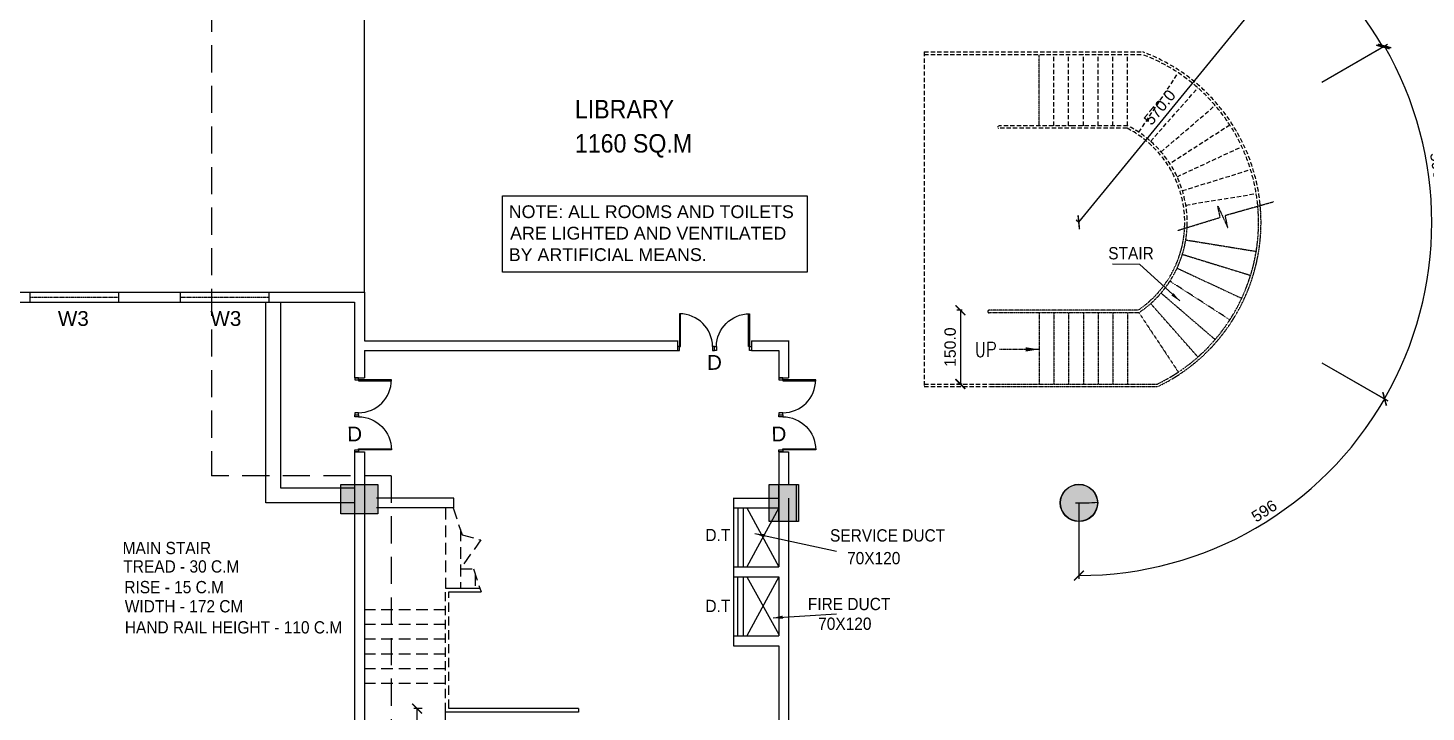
# Model space of a CAD drawing. Extents: x 53439 to 79867, y -144071 to -73305.
# Drawn here: x 69281 to 72122, y -139858 to -138468 of the extents above; entities that cross this region are included whole.
import ezdxf

# ---------------------------------------------------------------- set-up
doc = ezdxf.new("R2010")
doc.units = 0
doc.header["$LTSCALE"] = 0.1
doc.header["$MEASUREMENT"] = 0
doc.header["$PDMODE"] = 35
doc.header["$PDSIZE"] = -0.8
for name, pattern in [('CENTER2', [1.125, 0.75, -0.125, 0.125, -0.125]), ('DASHED2', [0.375, 0.25, -0.125]), ('HIDDEN', [0.375, 0.25, -0.125])]:
    doc.linetypes.add(name, pattern=pattern)
doc.layers.get('0').update_dxf_attribs({"linetype": 'CONTINUOUS'})
doc.layers.get('DEFPOINTS').update_dxf_attribs({"linetype": 'CONTINUOUS'})
for name, color, linetype in [('COR_HA', 40, 'CONTINUOUS'), ('DOOR', 30, 'CONTINUOUS'), ('HAT', 253, 'CONTINUOUS'), ('LAYER4', 130, 'CONTINUOUS'), ('NARO', 5, 'CONTINUOUS'), ('STAIR', 142, 'CONTINUOUS'), ('STEEL', 1, 'CONTINUOUS'), ('TEXT', 7, 'CONTINUOUS'), ('TEXT-3', 130, 'CONTINUOUS'), ('THIN_HA', 253, 'CONTINUOUS'), ('TOILET_HA', 152, 'CONTINUOUS'), ('WALL', 6, 'CONTINUOUS'), ('WIN', 102, 'CONTINUOUS')]:
    doc.layers.add(name, color=color, linetype=linetype)
doc.styles.add('1MM', font='arial.ttf')
doc.styles.add('DIM', font='arial.ttf', dxfattribs={"width": 0.7, "height": 1})
doc.styles.add('DUTCH', font='arial.ttf')
doc.styles.get("Standard").update_dxf_attribs({"font": 'arial.ttf'})
doc.styles.add('STYLE3', font='romant.shx', dxfattribs={"width": 0.8, "height": 20})
doc.dimstyles.new('BIJU', dxfattribs={"dimtxt": 40, "dimasz": 27, "dimexe": 10, "dimexo": 10, "dimgap": 6, "dimtad": 1, "dimdec": 0, "dimlfac": 10, "dimtxsty": 'STYLE3', "dimblk": 'ARCHTICK', "dimcen": 2.5, "dimdle": 10, "dimclrd": 2, "dimclre": 2, "dimclrt": 4, "dimazin": 3, "dimtfac": 1, "dimtdec": 0, "dimtix": 1, "dimtmove": 0, "dimatfit": 3, "dimtolj": 1, "dimtzin": 0})
doc.dimstyles.new('KRI', dxfattribs={"dimtxt": 23, "dimasz": 20, "dimexe": 7, "dimexo": 0, "dimgap": 9, "dimtad": 1, "dimdec": 1, "dimzin": 1, "dimtxsty": '1MM', "dimblk": 'ARCHTICK', "dimcen": 0.5, "dimclrd": 252, "dimclre": 252, "dimclrt": 7, "dimaunit": 1, "dimadec": 8, "dimazin": 3, "dimtfac": 1, "dimtdec": 1, "dimtmove": 0, "dimatfit": 3})

# ---------------------------------------------------------------- blocks, each defined once
blk = doc.blocks.new('_ARCHTICK')
at = {"layer": 'WALL', "color": 0, "const_width": 0.15}
blk.add_lwpolyline([(-0.5, -0.5), (0.5, 0.5)], dxfattribs=at)
blk = doc.blocks.new('*D344')
at = {"layer": 'DEFPOINTS', "color": 0, "linetype": 'CONTINUOUS', "ltscale": 0.1}
for p in [(71781.9, -137322.9), (71416.8, -137420.8, 0), (71910.2, -137507.8, 0), (71416.8, -138863.3, 0)]:
    blk.add_point(p, dxfattribs=at)
at = {"layer": 'LAYER4', "color": 252, "ltscale": 0.1}
for p, q in [((71416.8, -137420.8), (71416.8, -137273.2)), ((71910.2, -137507.8), (71960.6, -137369.1))]:
    blk.add_line(p, q, dxfattribs=at)
blk.add_arc((71416.8, -138863.3), 1583.1, 70, 90, dxfattribs=at)
at = {"layer": 'LAYER4', "color": 252, "linetype": 'CONTINUOUS', "ltscale": 0.1, "xscale": 20, "yscale": 20, "zscale": 20}
for p, rotation in [((71416.8, -137280.2), 180.0000000000127), ((71958.3, -137375.7), 340.0000000000044)]:
    blk.add_blockref('_ARCHTICK', p, dxfattribs=dict(at, rotation=rotation))
at = {"layer": 'LAYER4', "color": 7, "linetype": 'CONTINUOUS', "ltscale": 0.1, "insert": (71695.3, -137283.9), "char_height": 23, "attachment_point": 5, "rotation": 350, "style": '1MM'}
blk.add_mtext('503', dxfattribs=at)
blk = doc.blocks.new('*D345')
at = {"layer": 'DEFPOINTS', "color": 0, "linetype": 'CONTINUOUS', "ltscale": 0.1}
for p in [(71910.2, -137507.8, 0), (72287.6, -137539.4), (72344, -137758.3, 0), (71416.8, -138863.3, 0)]:
    blk.add_point(p, dxfattribs=at)
at = {"layer": 'LAYER4', "color": 252, "ltscale": 0.1}
for p, q in [((71910.2, -137507.8), (71961.2, -137367.6)), ((72344, -137758.3), (72439.9, -137644))]:
    blk.add_line(p, q, dxfattribs=at)
blk.add_arc((71416.8, -138863.3), 1584.7, 50, 70, dxfattribs=at)
at = {"layer": 'LAYER4', "color": 252, "linetype": 'CONTINUOUS', "ltscale": 0.1, "xscale": 20, "yscale": 20, "zscale": 20}
for p, rotation in [((71958.8, -137374.2), 159.9999999999972), ((72435.4, -137649.4), 319.9999999999914)]:
    blk.add_blockref('_ARCHTICK', p, dxfattribs=dict(at, rotation=rotation))
at = {"layer": 'LAYER4', "color": 7, "linetype": 'CONTINUOUS', "ltscale": 0.1, "insert": (72219.5, -137473), "char_height": 23, "attachment_point": 5, "rotation": 330, "style": '1MM'}
blk.add_mtext('503', dxfattribs=at)
blk = doc.blocks.new('*D346')
at = {"layer": 'DEFPOINTS', "color": 0, "linetype": 'CONTINUOUS', "ltscale": 0.1}
for p in [(72344, -137758.3, 0), (72684.8, -137919.4), (72666, -138142.1, 0), (71416.8, -138863.3, 0)]:
    blk.add_point(p, dxfattribs=at)
at = {"layer": 'LAYER4', "color": 252, "ltscale": 0.1}
for p, q in [((72344, -137758.3), (72437.4, -137647)), ((72666, -138142.1), (72791.9, -138069.5))]:
    blk.add_line(p, q, dxfattribs=at)
blk.add_arc((71416.8, -138863.3), 1580.8, 30, 50, dxfattribs=at)
at = {"layer": 'LAYER4', "color": 252, "linetype": 'CONTINUOUS', "ltscale": 0.1, "xscale": 20, "yscale": 20, "zscale": 20}
for p, rotation in [((72432.9, -137652.4), 139.9999999999722), ((72785.8, -138073), 300.0000000000213)]:
    blk.add_blockref('_ARCHTICK', p, dxfattribs=dict(at, rotation=rotation))
at = {"layer": 'LAYER4', "color": 7, "linetype": 'CONTINUOUS', "ltscale": 0.1, "insert": (72643.6, -137833.9), "char_height": 23, "attachment_point": 5, "rotation": 310, "style": '1MM'}
blk.add_mtext('503', dxfattribs=at)
blk = doc.blocks.new('*D348')
at = {"layer": 'DEFPOINTS', "color": 0, "linetype": 'CONTINUOUS', "ltscale": 0.1}
for p in [(71777.5, -138422), (71777.8, -138422.3), (71416.8, -138863.3, 0)]:
    blk.add_point(p, dxfattribs=at)
at = {"layer": 'LAYER4', "color": 252, "ltscale": 0.1}
for p, q in [((71777.8, -138422.3), (71772, -138417.5)), ((71416.4, -138863), (71777.5, -138422)), ((71416.8, -138863.3), (71411, -138858.6))]:
    blk.add_line(p, q, dxfattribs=at)
at = {"layer": 'LAYER4', "color": 252, "linetype": 'CONTINUOUS', "ltscale": 0.1, "xscale": 20, "yscale": 20, "zscale": 20}
for p, rotation in [((71777.5, -138422), 50.6981878559895), ((71416.4, -138863), 230.6981878559895)]:
    blk.add_blockref('_ARCHTICK', p, dxfattribs=dict(at, rotation=rotation))
at = {"layer": 'LAYER4', "color": 7, "linetype": 'CONTINUOUS', "ltscale": 0.1, "insert": (71580.9, -138629.4), "char_height": 23, "attachment_point": 5, "rotation": 50.6982, "style": '1MM'}
blk.add_mtext('570.0', dxfattribs=at)
blk = doc.blocks.new('*D349')
at = {"layer": 'DEFPOINTS', "color": 0, "linetype": 'CONTINUOUS', "ltscale": 0.1}
for p in [(71416.8, -138863.3, 0), (71910.2, -140218.9, 0), (71416.8, -140305.8, 0), (71600.6, -140435.7)]:
    blk.add_point(p, dxfattribs=at)
at = {"layer": 'LAYER4', "color": 252, "ltscale": 0.1}
for p, q in [((71910.2, -140218.9), (71960.6, -140357.5)), ((71416.8, -140305.8), (71416.8, -140453.4))]:
    blk.add_line(p, q, dxfattribs=at)
blk.add_arc((71416.8, -138863.3), 1583.1, 270, 290, dxfattribs=at)
at = {"layer": 'LAYER4', "color": 252, "linetype": 'CONTINUOUS', "ltscale": 0.1, "xscale": 20, "yscale": 20, "zscale": 20}
for p, rotation in [((71958.3, -140351), 19.99999999999745), ((71416.8, -140446.4), 179.9999999999872)]:
    blk.add_blockref('_ARCHTICK', p, dxfattribs=dict(at, rotation=rotation))
at = {"layer": 'LAYER4', "color": 7, "linetype": 'CONTINUOUS', "ltscale": 0.1, "insert": (71688.1, -140402), "char_height": 23, "attachment_point": 5, "rotation": 10, "style": '1MM'}
blk.add_mtext('503', dxfattribs=at)
blk = doc.blocks.new('*D350')
at = {"layer": 'DEFPOINTS', "color": 0, "linetype": 'CONTINUOUS', "ltscale": 0.1}
for p in [(71416.8, -138863.3, 0), (72344, -139968.4, 0), (71910.2, -140218.9, 0), (72128, -140279.5)]:
    blk.add_point(p, dxfattribs=at)
at = {"layer": 'LAYER4', "color": 252, "ltscale": 0.1}
for p, q in [((72344, -139968.4), (72439.9, -140082.7)), ((71910.2, -140218.9), (71961.2, -140359))]:
    blk.add_line(p, q, dxfattribs=at)
blk.add_arc((71416.8, -138863.3), 1584.7, 290, 310, dxfattribs=at)
at = {"layer": 'LAYER4', "color": 252, "linetype": 'CONTINUOUS', "ltscale": 0.1, "xscale": 20, "yscale": 20, "zscale": 20}
for p, rotation in [((72435.4, -140077.3), 40.00000000000881), ((71958.8, -140352.5), 200.0000000000022)]:
    blk.add_blockref('_ARCHTICK', p, dxfattribs=dict(at, rotation=rotation))
at = {"layer": 'LAYER4', "color": 7, "linetype": 'CONTINUOUS', "ltscale": 0.1, "insert": (72198.8, -140217.8), "char_height": 23, "attachment_point": 5, "rotation": 30, "style": '1MM'}
blk.add_mtext('503', dxfattribs=at)
blk = doc.blocks.new('*D351')
at = {"layer": 'DEFPOINTS', "color": 0, "linetype": 'CONTINUOUS', "ltscale": 0.1}
for p in [(71416.8, -138863.3, 0), (72666, -139584.6, 0), (72566.6, -139948.1), (72344, -139968.4, 0)]:
    blk.add_point(p, dxfattribs=at)
at = {"layer": 'LAYER4', "color": 252, "ltscale": 0.1}
for p, q in [((72666, -139584.6), (72791.9, -139657.2)), ((72344, -139968.4), (72437.4, -140079.7))]:
    blk.add_line(p, q, dxfattribs=at)
blk.add_arc((71416.8, -138863.3), 1580.8, 310, 330, dxfattribs=at)
at = {"layer": 'LAYER4', "color": 252, "linetype": 'CONTINUOUS', "ltscale": 0.1, "xscale": 20, "yscale": 20, "zscale": 20}
for p, rotation in [((72785.8, -139653.7), 59.99999999997981), ((72432.9, -140074.3), 220.000000000029)]:
    blk.add_blockref('_ARCHTICK', p, dxfattribs=dict(at, rotation=rotation))
at = {"layer": 'LAYER4', "color": 7, "linetype": 'CONTINUOUS', "ltscale": 0.1, "insert": (72611.9, -139866.1), "char_height": 23, "attachment_point": 5, "rotation": 50, "style": '1MM'}
blk.add_mtext('503', dxfattribs=at)
blk = doc.blocks.new('*D352')
at = {"layer": 'DEFPOINTS', "color": 0, "linetype": 'CONTINUOUS', "ltscale": 0.1}
for p in [(71416.8, -138863.3), (72837.4, -139113.8), (72865, -139488), (72666, -139584.6)]:
    blk.add_point(p, dxfattribs=at)
at = {"layer": 'LAYER4', "color": 252, "ltscale": 0.1}
for p, q in [((72837.4, -139113.8), (72976.9, -139138.4)), ((72666, -139584.6), (72788.8, -139655.4))]:
    blk.add_line(p, q, dxfattribs=at)
blk.add_arc((71416.8, -138863.3), 1577.2, 330, 350, dxfattribs=at)
at = {"layer": 'LAYER4', "color": 252, "linetype": 'CONTINUOUS', "ltscale": 0.1, "xscale": 20, "yscale": 20, "zscale": 20}
for p, rotation in [((72970, -139137.2), 79.99999999994489), ((72782.7, -139651.9), 240.0000000000382)]:
    blk.add_blockref('_ARCHTICK', p, dxfattribs=dict(at, rotation=rotation))
at = {"layer": 'LAYER4', "color": 7, "linetype": 'CONTINUOUS', "ltscale": 0.1, "insert": (72879.4, -139395.7), "char_height": 23, "attachment_point": 5, "rotation": 70, "style": '1MM'}
blk.add_mtext('503', dxfattribs=at)
blk = doc.blocks.new('*D353')
at = {"layer": 'DEFPOINTS', "color": 0, "linetype": 'CONTINUOUS', "ltscale": 0.1}
for p in [(72837.4, -138612.9), (71416.8, -138863.3), (72994.3, -138955.2), (72837.4, -139113.8)]:
    blk.add_point(p, dxfattribs=at)
at = {"layer": 'LAYER4', "color": 252, "ltscale": 0.1}
for p, q in [((72837.4, -138612.9), (72979.9, -138587.7)), ((72837.4, -139113.8), (72979.9, -139139))]:
    blk.add_line(p, q, dxfattribs=at)
blk.add_arc((71416.8, -138863.3), 1580.2, 350, 10, dxfattribs=at)
at = {"layer": 'LAYER4', "color": 252, "linetype": 'CONTINUOUS', "ltscale": 0.1, "xscale": 20, "yscale": 20, "zscale": 20}
for p, rotation in [((72973, -138588.9), 100.0000000000031), ((72973, -139137.7), 260.0000000000002)]:
    blk.add_blockref('_ARCHTICK', p, dxfattribs=dict(at, rotation=rotation))
at = {"layer": 'LAYER4', "color": 7, "linetype": 'CONTINUOUS', "ltscale": 0.1, "insert": (72976.3, -138863.3), "char_height": 23, "attachment_point": 5, "rotation": 90, "style": '1MM'}
blk.add_mtext('503', dxfattribs=at)
blk = doc.blocks.new('*D354')
at = {"layer": 'DEFPOINTS', "color": 0, "linetype": 'CONTINUOUS', "ltscale": 0.1}
for p in [(72666, -138142.1), (72927.7, -138411), (72837.4, -138612.9), (71416.8, -138863.3)]:
    blk.add_point(p, dxfattribs=at)
at = {"layer": 'LAYER4', "color": 252, "ltscale": 0.1}
for p, q in [((72666, -138142.1), (72788.8, -138071.3)), ((72837.4, -138612.9), (72976.9, -138588.3))]:
    blk.add_line(p, q, dxfattribs=at)
blk.add_arc((71416.8, -138863.3), 1577.2, 10, 30, dxfattribs=at)
at = {"layer": 'LAYER4', "color": 252, "linetype": 'CONTINUOUS', "ltscale": 0.1, "xscale": 20, "yscale": 20, "zscale": 20}
for p, rotation in [((72782.7, -138074.8), 119.9999999999633), ((72970, -138589.5), 280.0000000000557)]:
    blk.add_blockref('_ARCHTICK', p, dxfattribs=dict(at, rotation=rotation))
at = {"layer": 'LAYER4', "color": 7, "linetype": 'CONTINUOUS', "ltscale": 0.1, "insert": (72918.4, -138316.8), "char_height": 23, "attachment_point": 5, "rotation": 290, "style": '1MM'}
blk.add_mtext('503', dxfattribs=at)
blk = doc.blocks.new('*D355')
at = {"layer": 'DEFPOINTS', "color": 0, "linetype": 'CONTINUOUS', "ltscale": 0.1}
for p in [(71416.8, -138863.3, 0), (71910.4, -139148.3, 0), (71416.8, -139433.3, 0), (71662.2, -139537.7)]:
    blk.add_point(p, dxfattribs=at)
at = {"layer": 'LAYER4', "color": 252, "ltscale": 0.1}
for p, q in [((71910.4, -139148.3), (72044.3, -139225.6)), ((71416.8, -139433.3), (71416.8, -139587.9))]:
    blk.add_line(p, q, dxfattribs=at)
blk.add_arc((71416.8, -138863.3), 717.6, 270, 330, dxfattribs=at)
at = {"layer": 'LAYER4', "color": 252, "linetype": 'CONTINUOUS', "ltscale": 0.1, "xscale": 20, "yscale": 20, "zscale": 20}
for p, rotation in [((72038.2, -139222.1), 60.00000000085806), ((71416.8, -139580.9), 179.999999995416)]:
    blk.add_blockref('_ARCHTICK', p, dxfattribs=dict(at, rotation=rotation))
at = {"layer": 'LAYER4', "color": 7, "linetype": 'CONTINUOUS', "ltscale": 0.1, "insert": (71793.3, -139449.7), "char_height": 23, "attachment_point": 5, "rotation": 32.7048, "style": '1MM'}
blk.add_mtext('596', dxfattribs=at)
blk = doc.blocks.new('*D356')
at = {"layer": 'DEFPOINTS', "color": 0, "linetype": 'CONTINUOUS', "ltscale": 0.1}
for p in [(71910.4, -138578.3, 0), (71416.8, -138863.3, 0), (72123, -138987.9), (71910.4, -139148.3, 0)]:
    blk.add_point(p, dxfattribs=at)
at = {"layer": 'LAYER4', "color": 252, "ltscale": 0.1}
for p, q in [((71910.4, -138578.3), (72043.9, -138501.3)), ((71910.4, -139148.3), (72043.9, -139225.4))]:
    blk.add_line(p, q, dxfattribs=at)
blk.add_arc((71416.8, -138863.3), 717.1, 330, 30, dxfattribs=at)
at = {"layer": 'LAYER4', "color": 252, "linetype": 'CONTINUOUS', "ltscale": 0.1, "xscale": 20, "yscale": 20, "zscale": 20}
for p, rotation in [((72037.9, -138504.8), 120.0000000000158), ((72037.9, -139221.9), 239.9999999999823)]:
    blk.add_blockref('_ARCHTICK', p, dxfattribs=dict(at, rotation=rotation))
at = {"layer": 'LAYER4', "color": 7, "linetype": 'CONTINUOUS', "ltscale": 0.1, "insert": (72145.6, -138747.8), "char_height": 23, "attachment_point": 5, "rotation": 279.0071, "style": '1MM'}
blk.add_mtext('596', dxfattribs=at)
blk = doc.blocks.new('*D357')
at = {"layer": 'DEFPOINTS', "color": 0, "linetype": 'CONTINUOUS', "ltscale": 0.1}
for p in [(71416.8, -138293.3, 0), (71875.4, -138316.8), (71910.4, -138578.3, 0), (71416.8, -138863.3, 0)]:
    blk.add_point(p, dxfattribs=at)
at = {"layer": 'LAYER4', "color": 252, "ltscale": 0.1}
for p, q in [((71416.8, -138293.3), (71416.8, -138142.9)), ((71910.4, -138578.3), (72040.8, -138503.1))]:
    blk.add_line(p, q, dxfattribs=at)
blk.add_arc((71416.8, -138863.3), 713.5, 30, 90, dxfattribs=at)
at = {"layer": 'LAYER4', "color": 252, "linetype": 'CONTINUOUS', "ltscale": 0.1, "xscale": 20, "yscale": 20, "zscale": 20}
for p, rotation in [((71416.8, -138149.9), 179.9999999999989), ((72034.7, -138506.6), 300.0000000000093)]:
    blk.add_blockref('_ARCHTICK', p, dxfattribs=dict(at, rotation=rotation))
at = {"layer": 'LAYER4', "color": 7, "linetype": 'CONTINUOUS', "ltscale": 0.1, "insert": (71783.9, -138227.5), "char_height": 23, "attachment_point": 5, "rotation": 330, "style": '1MM'}
blk.add_mtext('596', dxfattribs=at)
blk = doc.blocks.new('A$C307F25CB')
at = {"layer": 'WIN'}
for points in [[(5.5, 11.1), (8.3, 11.1), (8.3, 104.5), (5.5, 104.5)], [(0, 0), (5.5, 0), (5.5, 11.1), (0, 11.1)], [(99.5, 0), (105, 0), (105, 11.1), (99.5, 11.1)]]:
    blk.add_lwpolyline(points, close=True, dxfattribs=at)
blk.add_arc((5.2, 10.2), 94.3, 0.5207, 89.7839, dxfattribs=at)
blk = doc.blocks.new('Y54Y')
at = {"layer": 'COR_HA', "linetype": 'CONTINUOUS', "ltscale": 0.1}
blk.add_hatch(color=1, dxfattribs=at).paths.add_polyline_path([(-4795.471, -1150.953), (-4796.071, -1150.953), (-4796.071, -1151.553), (-4795.471, -1151.553)])
at = {"layer": 'COR_HA', "color": 1, "linetype": 'CONTINUOUS', "ltscale": 0.1}
for p, q in [((-4796.071, -1150.953), (-4795.471, -1150.953)), ((-4796.071, -1151.553), (-4796.071, -1150.953)), ((-4795.471, -1150.953), (-4795.471, -1151.553)), ((-4795.471, -1151.553), (-4796.071, -1151.553))]:
    blk.add_line(p, q, dxfattribs=at)
blk = doc.blocks.new('YTJ')
at = {"layer": 'THIN_HA', "color": 1, "linetype": 'CONTINUOUS'}
for p, rotation in [((-5957.475, 3657.151, 0), 89.99999999985319), ((-3589.281, 3625.752, 0), 62.34754382637969), ((-5957.693, 3632.302, 0), 89.99999999985319)]:
    blk.add_blockref('Y54Y', p, dxfattribs=dict(at, rotation=rotation))
at = {"layer": 'THIN_HA', "color": 1, "linetype": 'CONTINUOUS', "xscale": -1, "rotation": 117.6524561736203}
blk.add_blockref('Y54Y', (-3589.281, -5927.84, 0), dxfattribs=at)
blk = doc.blocks.new('YTTU')
at = {"layer": 'THIN_HA', "linetype": 'CONTINUOUS', "ltscale": 0.1}
blk.add_hatch(color=2, dxfattribs=at).paths.add_polyline_path([(-6879.58, -1156.369), (-6878.83, -1156.369), (-6878.83, -1156.969), (-6879.58, -1156.969)])
at = {"layer": 'THIN_HA', "color": 2, "linetype": 'CONTINUOUS', "ltscale": 0.1}
blk.add_lwpolyline([(-6879.58, -1156.369), (-6878.83, -1156.369), (-6878.83, -1156.969), (-6879.58, -1156.969)], close=True, dxfattribs=at)
blk = doc.blocks.new('*D360')
at = {"layer": 'DEFPOINTS', "color": 0, "linetype": 'CONTINUOUS', "ltscale": 0.1}
for p in [(70071.5, -139851.4), (70081.9, -139851.4), (70081.9, -140023.4)]:
    blk.add_point(p, dxfattribs=at)
at = {"layer": 'WALL', "color": 252, "linetype": 'CONTINUOUS', "ltscale": 0.1}
for p, q in [((70081.9, -139851.4), (70064.5, -139851.4)), ((70071.5, -140023.4), (70071.5, -139851.4)), ((70081.9, -140023.4), (70064.5, -140023.4))]:
    blk.add_line(p, q, dxfattribs=at)
at = {"layer": 'WALL', "color": 252, "linetype": 'CONTINUOUS', "ltscale": 0.1, "xscale": 20, "yscale": 20, "zscale": 20}
for p, rotation in [((70071.5, -139851.4), 90), ((70071.5, -140023.4), 270)]:
    blk.add_blockref('_ARCHTICK', p, dxfattribs=dict(at, rotation=rotation))
at = {"layer": 'WALL', "color": 7, "linetype": 'CONTINUOUS', "ltscale": 0.1, "insert": (70050.8, -139937.4), "char_height": 23, "attachment_point": 5, "rotation": 90, "style": '1MM'}
blk.add_mtext('172.0', dxfattribs=at)
blk = doc.blocks.new('*D341')
at = {"layer": 'DEFPOINTS', "color": 0, "linetype": 'CONTINUOUS', "ltscale": 0.1}
for p in [(71179.2, -139041.8, -5.1), (71175.8, -139191.8), (71179.2, -139191.8, -5.1)]:
    blk.add_point(p, dxfattribs=at)
at = {"layer": 'WALL', "color": 252, "ltscale": 0.1}
for p, q in [((71179.2, -139041.8), (71168.8, -139041.8)), ((71175.8, -139041.8), (71175.8, -139191.8)), ((71179.2, -139191.8), (71168.8, -139191.8))]:
    blk.add_line(p, q, dxfattribs=at)
at = {"layer": 'WALL', "color": 252, "linetype": 'CONTINUOUS', "ltscale": 0.1, "xscale": 20, "yscale": 20, "zscale": 20}
for p, rotation in [((71175.8, -139041.8), 90), ((71175.8, -139191.8), 270)]:
    blk.add_blockref('_ARCHTICK', p, dxfattribs=dict(at, rotation=rotation))
at = {"layer": 'WALL', "color": 7, "linetype": 'CONTINUOUS', "ltscale": 0.1, "insert": (71155, -139116.8), "char_height": 23, "attachment_point": 5, "rotation": 90, "style": '1MM'}
blk.add_mtext('150.0', dxfattribs=at)

msp = doc.modelspace()

# ---------------------------------------------------------------- hatches: boundary and pattern name
at = {"layer": 'LAYER4', "linetype": 'CONTINUOUS', "ltscale": 0.1}
msp.add_hatch(color=7, dxfattribs=at).paths.add_polyline_path([(70806.96, -139395.97), (70841.96, -139395.97), (70841.96, -139470.97), (70806.96, -139470.97)])
msp.add_hatch(color=7, dxfattribs=at).paths.add_polyline_path([(70806.96, -139395.97), (70841.96, -139395.97), (70841.96, -139470.97), (70806.96, -139470.97)])
h = msp.add_hatch(color=7, dxfattribs=at)
edge = h.paths.add_edge_path()
edge.add_arc((71416.8, -139433.34), 37.5, 0, 360)
at = {"layer": 'THIN_HA', "linetype": 'CONTINUOUS', "ltscale": 0.1}
h = msp.add_hatch(color=2, dxfattribs=at)
edge = h.paths.add_edge_path()
edge.add_arc((71416.8, -139433.34), 38, 0, 360)

# ---------------------------------------------------------------- linework, layer by layer
at = {"color": 4}
msp.add_line((69964.26, -139005.27, -1.55), (69964.26, -138270.84, -1.55), dxfattribs=at)
at = {"layer": 'DOOR', "linetype": 'CONTINUOUS', "ltscale": 0.1}
for p, q in [((70129.19, -139606.86, -10.81), (70199.04, -139606.85, -10.81)), ((70129.19, -139606.86, -10.81), (70199.04, -139606.85, -10.81)), ((70136.19, -139613.89, -10.81), (70201.38, -139613.88, -10.81)), ((70399.19, -139858.34, -10.81), (70129.19, -139858.35, -10.81)), ((70399.28, -139851.37, -10.81), (70136.19, -139851.38, -10.81)), ((70399.28, -139851.37, -10.81), (70399.28, -139858.34, -10.81))]:
    msp.add_line(p, q, dxfattribs=at)
at = {"layer": 'DOOR', "linetype": 'HIDDEN', "ltscale": 750}
for p, q in [((70129.19, -139858.35, -10.81), (70129.19, -139606.86, -10.81)), ((70136.19, -139851.38, -10.81), (70136.19, -139613.89, -10.81))]:
    msp.add_line(p, q, dxfattribs=at)
at = {"layer": 'HAT', "color": 7, "linetype": 'HIDDEN', "ltscale": 2200}
for p, q in [((69653.53, -136605.74, -10.81), (69653.53, -139378.01, -10.81)), ((70018.72, -139378.01, -10.81), (69653.53, -139378.01, -10.81)), ((70018.72, -139378.01, -10.81), (70018.72, -140043.3, -10.81))]:
    msp.add_line(p, q, dxfattribs=at)
at = {"layer": 'LAYER4', "linetype": 'DASHED2', "ltscale": 350}
for p, q in [((71102.45, -138516.84, -11.36), (71102.45, -139196.84, -5.43)), ((71102.45, -139191.84, -5.09), (71233.95, -139191.84, -5.09)), ((71102.45, -139196.84, -5.09), (71233.95, -139196.84, -5.09))]:
    msp.add_line(p, q, dxfattribs=at)
at = {"layer": 'LAYER4', "linetype": 'CONTINUOUS', "ltscale": 0.1}
for p, q in [((70724.05, -139563.33, -12.05), (70724.05, -139443.33, -12.05)), ((70806.59, -139443.47, 2.73), (70741.96, -139563.47, 2.73)), ((70741.96, -139443.47, 2.73), (70806.96, -139563.47, 2.73)), ((70723.7, -139703.33, -12.05), (70723.7, -139583.33, -12.05)), ((70806.96, -139583.47, 2.73), (70741.96, -139703.47, 2.73)), ((70741.96, -139583.47, 2.73), (70806.96, -139700.59, 2.73))]:
    msp.add_line(p, q, dxfattribs=at)
at = {"layer": 'LAYER4', "linetype": 'DASHED2', "ltscale": 350, "elevation": -5.09}
for points in [[(71102.45, -138516.84), (71253.95, -138516.84)], [(71102.45, -138521.84), (71253.95, -138521.84)]]:
    msp.add_lwpolyline(points, dxfattribs=at)
at = {"layer": 'LAYER4', "color": 7, "linetype": 'CONTINUOUS', "ltscale": 0.1, "elevation": 2.73}
msp.add_lwpolyline([(70806.96, -139395.97), (70841.96, -139395.97), (70841.96, -139470.97), (70806.96, -139470.97)], close=True, dxfattribs=at)
msp.add_lwpolyline([(70806.96, -139395.97), (70841.96, -139395.97), (70841.96, -139470.97), (70806.96, -139470.97)], close=True, dxfattribs=at)
at = {"layer": 'LAYER4', "color": 7, "linetype": 'CONTINUOUS', "ltscale": 0.1}
msp.add_circle((71416.8, -139433.34, -10.81), 37.5, dxfattribs=at)
at = {"layer": 'NARO', "elevation": 0}
msp.add_lwpolyline([(70244.87, -138809.25), (70864.27, -138809.25), (70864.27, -138964.42), (70244.87, -138964.42)], close=True, dxfattribs=at)
at = {"layer": 'STAIR', "ltscale": 950}
for p, q in [((69764.26, -139433.37, -10.82), (69764.26, -139025.27, -13.75)), ((69794.26, -139403.37, -10.53), (69794.26, -139025.27, -13.75)), ((69944.26, -139403.37, -10.53), (69794.26, -139403.37, -10.53)), ((69944.26, -139433.37, -10.53), (69764.26, -139433.37, -10.53))]:
    msp.add_line(p, q, dxfattribs=at)
at = {"layer": 'STAIR', "linetype": 'HIDDEN', "ltscale": 950}
for p, q in [((70129.38, -139443.35, -10.81), (70129.38, -139606.86, -10.81)), ((70144.69, -139443.36, -10.81), (70162.93, -139498.22, -10.81)), ((70159.38, -139487.56, -10.81), (70159.38, -139606.86, -10.81)), ((70159.38, -139487.56, -10.81), (70159.38, -139606.86, -10.81)), ((70162.93, -139498.22, -10.81), (70200.85, -139508.67)), ((70200.85, -139508.67), (70159.38, -139567.54, -10.81)), ((70159.38, -139567.54, -10.81), (70189.38, -139567.54, -10.81)), ((70185.98, -139567.54, -10.81), (70201.38, -139613.88, -10.81)), ((70189.38, -139577.79, -10.81), (70189.38, -139606.86, -10.81)), ((70189.38, -139577.79, -10.81), (70189.38, -139606.86, -10.81)), ((70129.19, -139650.45, -10.81), (69964.22, -139650.45, -10.81)), ((70129.19, -139650.45, -10.81), (69964.22, -139650.45, -10.81)), ((70129.19, -139680.45, -10.81), (69964.22, -139680.45, -10.81)), ((70129.19, -139680.45, -10.81), (69964.22, -139680.45, -10.81)), ((70129.19, -139710.45, -10.81), (69964.22, -139710.45, -10.81)), ((70129.19, -139710.45, -10.81), (69964.22, -139710.45, -10.81)), ((70129.19, -139740.45, -10.81), (69964.22, -139740.45, -10.81)), ((70129.19, -139740.45, -10.81), (69964.22, -139740.45, -10.81)), ((70129.19, -139770.45, -10.81), (69964.22, -139770.45, -10.81)), ((70129.19, -139800.45, -10.81), (69964.22, -139800.45, -10.81))]:
    msp.add_line(p, q, dxfattribs=at)
at = {"layer": 'STAIR', "linetype": 'CONTINUOUS', "ltscale": 0.1}
msp.add_line((70129.19, -140023.34, -10.81), (70129.19, -139858.35, -10.81), dxfattribs=at)
at = {"layer": 'STEEL', "linetype": 'CENTER2', "ltscale": 0.1}
for p, q in [((71335.73, -138666.84, -5.09), (71335.73, -138521.84, -5.09)), ((71703.77, -138852.93, -10.21), (71698.94, -138829.76, -10.21)), ((71698.94, -138829.76, -10.21), (71719.25, -138874.09, -10.21)), ((71714.13, -138848.85, -10.21), (71812.37, -138821.06, -10.21)), ((71617.71, -138879.47, -10.21), (71703.77, -138852.93, -10.21)), ((71719.25, -138874.09, -10.21), (71714.13, -138848.85, -10.21)), ((71633.94, -138898.74, -5.09), (71777.05, -138922.07, -5.09)), ((71627.06, -138928.1, -5.09), (71765.64, -138970.77, -5.09)), ((71616.23, -138956.23, -5.09), (71747.68, -139017.45, -5.09)), ((71723.5, -139061.24, -5.09), (71601.66, -138982.62, -5.09)), ((71583.62, -139006.77, -5.09), (71693.57, -139101.31, -5.09)), ((71536.67, -139041.83, -5.09), (71233.95, -139041.83, -5.09)), ((71562.45, -139028.23, -5.09), (71658.44, -139136.91, -5.09)), ((71403.95, -139046.83, -5.09), (71233.95, -139046.83, -5.09)), ((71335.73, -139046.83, -5.09), (71335.73, -139191.83, -5.09)), ((71365.73, -139046.83, -5.09), (71365.73, -139191.83, -5.09)), ((71395.73, -139046.83, -5.09), (71395.73, -139191.83, -5.09)), ((71538.18, -139046.83, -5.09), (71403.95, -139046.83, -5.09)), ((71425.73, -139046.83, -5.09), (71425.73, -139191.83, -5.09)), ((71455.73, -139046.83, -5.09), (71455.73, -139191.83, -5.09)), ((71485.73, -139046.83, -5.09), (71485.73, -139191.83, -5.09)), ((71515.73, -139046.83, -5.09), (71515.73, -139191.83, -5.09)), ((71538.54, -139046.6, -5.09), (71618.77, -139167.38, -5.09)), ((71233.95, -139191.84, -5.09), (71577.06, -139191.84, -5.09)), ((71233.95, -139196.84, -5.09), (71577.06, -139196.84, -5.09))]:
    msp.add_line(p, q, dxfattribs=at)
at = {"layer": 'STEEL', "linetype": 'DASHED2', "ltscale": 350}
for p, q in [((71365.73, -138666.84, -5.09), (71365.73, -138521.84, -5.09)), ((71395.73, -138666.84, -5.09), (71395.73, -138521.84, -5.09)), ((71425.73, -138666.84, -5.09), (71425.73, -138521.84, -5.09)), ((71455.73, -138666.84, -5.09), (71455.73, -138521.84, -5.09)), ((71485.73, -138666.84, -5.09), (71485.73, -138521.84, -5.09)), ((71515.73, -138666.84, -5.09), (71515.73, -138521.84, -5.09)), ((71538.54, -138680.09, -5.09), (71618.77, -138559.31, -5.09)), ((71562.45, -138698.46, -5.09), (71658.44, -138589.78, -5.09)), ((71583.62, -138719.91, -5.09), (71693.57, -138625.38, -5.09)), ((71403.95, -138666.84, -5.09), (71253.95, -138666.84, -5.09)), ((71514.53, -138671.84, -5.09), (71253.95, -138671.84, -5.09)), ((71515.73, -138666.84, -5.09), (71403.95, -138666.84, -5.09)), ((71723.5, -138665.45, -5.09), (71601.66, -138744.07, -5.09)), ((71616.23, -138770.46, -5.09), (71747.68, -138709.24, -5.09)), ((71627.06, -138798.59, -5.09), (71765.64, -138755.92, -5.09)), ((71633.94, -138827.95, -5.09), (71777.05, -138804.61, -5.09))]:
    msp.add_line(p, q, dxfattribs=at)
at = {"layer": 'STEEL', "linetype": 'DASHED2', "ltscale": 350, "elevation": -5.09}
for points in [[(71258.95, -138516.84), (71546.55, -138516.84)], [(71258.95, -138521.84), (71546.55, -138521.84)]]:
    msp.add_lwpolyline(points, dxfattribs=at)
at = {"layer": 'STEEL', "linetype": 'DASHED2', "ltscale": 350}
for centre, radius, start, end in [((71416.8, -138863.34, -5.09), 365, 5.60777, 69.47222), ((71416.8, -138863.34, -5.09), 370, 5.74688, 69.47222), ((71416.8, -138863.34, -5.09), 215, 357.57856, 62.96447), ((71416.8, -138863.34, -5.09), 220, 358.04049, 63.27922), ((71233.95, -139044.33, -5.09), 2.5, 90, 270)]:
    msp.add_arc(centre, radius, start, end, dxfattribs=at)
at = {"layer": 'STEEL', "linetype": 'CENTER2', "ltscale": 0.1}
for centre, radius, start, end in [((71253.95, -138669.34, -5.09), 2.5, 90, 270), ((71416.8, -138863.34, -5.09), 365, 295.66582, 5.60777), ((71416.8, -138863.34, -5.09), 370, 295.66582, 5.74688), ((71416.8, -138863.34, -5.09), 215, 303.88391, 357.57856), ((71416.8, -138863.34, -5.09), 220, 303.48517, 358.04049)]:
    msp.add_arc(centre, radius, start, end, dxfattribs=at)
at = {"layer": 'THIN_HA', "color": 2, "linetype": 'CONTINUOUS', "ltscale": 0.1}
msp.add_circle((71416.8, -139433.34, -10.81), 38, dxfattribs=at)
at = {"layer": 'TOILET_HA', "linetype": 'HIDDEN'}
for p, q in [((69284.24, -139005.27, -1.55), (69464.24, -139005.27, -1.55)), ((69284.24, -139015.27, -1.55), (69464.24, -139015.27, -1.55)), ((69590.18, -139005.27, -1.55), (69770.18, -139005.27, -1.55)), ((69590.18, -139015.27, -1.55), (69770.18, -139015.27, -1.55)), ((69284.24, -139025.27, -1.55), (69464.24, -139025.27, -1.55)), ((69590.18, -139025.27, -1.55), (69770.18, -139025.27, -1.55))]:
    msp.add_line(p, q, dxfattribs=at)
at = {"layer": 'WALL', "linetype": 'CONTINUOUS', "ltscale": 0.1}
for p, q in [((67708.28, -139005.27, -1.55), (69964.26, -139005.27, -1.55)), ((69284.24, -139005.27, -1.55), (69284.24, -139025.27, -1.55)), ((69284.24, -139005.27, -1.55), (69284.24, -139025.27, -1.55)), ((69464.24, -139005.27, -1.55), (69464.24, -139025.27, -1.55)), ((69464.24, -139005.27, -1.55), (69464.24, -139025.27, -1.55)), ((69590.18, -139005.27, -1.55), (69590.18, -139025.27, -1.55)), ((69590.18, -139005.27, -1.55), (69590.18, -139025.27, -1.55)), ((69770.18, -139005.27, -1.55), (69770.18, -139025.27, -1.55)), ((69770.18, -139005.27, -1.55), (69770.18, -139025.27, -1.55)), ((69964.26, -139005.27, -10.81), (69964.26, -139103.78, -10.81)), ((67708.28, -139025.27, -1.55), (69944.26, -139025.27, -1.55)), ((69944.26, -139025.27, -10.81), (69944.26, -139179.19, -10.81)), ((69964.26, -139103.78, 2.73), (70600.93, -139103.78, 2.73)), ((69964.26, -139123.47, -10.81), (69964.26, -139179.19, -10.81)), ((69964.26, -139123.47, 2.73), (70600.93, -139123.47, 2.73)), ((70600.93, -139103.38, 2.73), (70600.93, -139123.47, 2.73)), ((70750.93, -139103.78, 2.73), (70750.93, -139123.47, 2.73)), ((70750.93, -139103.78, 2.73), (70826.65, -139103.78, 2.73)), ((70750.93, -139123.47, 2.73), (70806.96, -139123.47, 2.73)), ((70806.96, -139123.38, 2.46), (70806.96, -139179.19, 2.28)), ((70826.65, -139103.38, 2.73), (70826.65, -139179.19, 2.73)), ((69944.26, -139329.19, -10.81), (69944.26, -140583.34, -10.81)), ((69944.26, -139329.19, -11.26), (69964.26, -139329.19, -11.26)), ((69964.26, -139329.19, -10.81), (69964.26, -140583.34, -10.81)), ((70806.81, -139329.19, 2.28), (70826.64, -139329.19, 2.28)), ((70806.96, -139329.19, 1.79), (70806.96, -139395.84, 1.58)), ((70826.64, -139329.19, 2.73), (70826.64, -139395.84, 2.73)), ((70806.96, -139398.77, 2.73), (70806.96, -139563.47, 2.73)), ((69944.26, -139443.34, -10.81), (69944.26, -140508.34, -10.81)), ((69944.26, -139443.34, -10.81), (69944.26, -140508.34, -10.81)), ((69964.26, -139443.34, -10.81), (69964.26, -140508.34, -10.81)), ((69964.26, -139443.34, -10.81), (69964.26, -140508.34, -10.81)), ((70146.03, -139423.36, -10.81), (69988.94, -139423.36, -10.81)), ((70146.03, -139443.36, -10.81), (69988.94, -139443.36, -10.81)), ((70146.03, -139443.36, -10.81), (70146.03, -139423.36, -10.81)), ((70714.45, -139423.33, -12.05), (70714.45, -139723.33, -12.05)), ((70714.45, -139423.33, -12.05), (70714.45, -139723.47, -12.05)), ((70714.45, -139423.47, 2.73), (70806.96, -139423.47, 2.73)), ((70719.3, -139423.47, 2.73), (70806.96, -139423.47, 2.73)), ((70734.45, -139443.33, -12.05), (70734.45, -139563.33, -12.05)), ((70806.96, -139423.47, 2.73), (70806.96, -139423.47, 2.73)), ((70806.96, -139423.47, 2.73), (70806.96, -139423.47, 2.73)), ((70806.96, -139427.05, 2.73), (70806.96, -139427.05, 2.73)), ((70826.81, -140293.47, 2.73), (70826.81, -139423.47, 2.73)), ((70714.45, -139443.47, 2.73), (70806.96, -139443.47, 2.73)), ((70714.45, -139563.47, 2.73), (70806.96, -139563.47, 2.73)), ((70714.45, -139583.47, 2.73), (70806.96, -139583.47, 2.73)), ((70734.45, -139583.33, -12.05), (70734.45, -139703.33, -12.05)), ((70806.96, -139583.47, 2.73), (70806.96, -139703.47, 2.73)), ((70714.45, -139703.47, 2.73), (70806.96, -139703.47, 2.73)), ((70714.45, -139723.47, 2.73), (70806.96, -139723.47, 2.73)), ((70714.45, -139723.47, 2.73), (70806.96, -139723.47, 2.73)), ((70746.96, -139703.47, 2.73), (70806.96, -139703.47, 2.73)), ((70806.96, -139723.47, -0.01), (70806.95, -140583.34, -7.87))]:
    msp.add_line(p, q, dxfattribs=at)
for points, elevation in [([(69284.24, -139005.27), (69284.24, -139025.27)], -1.55), ([(69464.24, -139005.27), (69464.24, -139025.27)], -1.55), ([(69590.18, -139005.27), (69590.18, -139025.27)], -1.55), ([(69770.18, -139005.27), (69770.18, -139025.27)], -1.55), ([(69944.26, -139179.19), (69964.27, -139179.19)], -11.26), ([(70806.96, -139179.19), (70826.65, -139179.19)], 2.28)]:
    msp.add_lwpolyline(points, dxfattribs=dict(at, elevation=elevation))
msp.add_arc((71416.8, -138862.09, -10.81), 571.25, 269.26659, 273.76189, dxfattribs=at)
at = {"layer": 'WIN'}
for radius, start, end in [(1452.5, 270, 90.39447), (1432.5, 271.46579, 88.5586)]:
    msp.add_arc((71416.8, -138863.34, -10.81), radius, start, end, dxfattribs=at)

# ---------------------------------------------------------------- block references
at = {"layer": 'DOOR', "yscale": 0.714285714289872}
for p, xscale, zscale in [((70600.93, -139123.47, 2.73), 0.714285714289872, 0.714285714289872), ((70750.93, -139123.47, 2.73), -0.714285714289872, 0.7142857143082351)]:
    msp.add_blockref('A$C307F25CB', p, dxfattribs=dict(at, xscale=xscale, zscale=zscale))
at = {"layer": 'DOOR', "yscale": 0.714285714289872, "rotation": 270}
for p, xscale, zscale in [((69944.58, -139179.19, -11.26), 0.714285714289872, 0.714285714289872), ((70806.96, -139179.19, 2.28), 0.714285714289872, 0.714285714289872), ((69944.58, -139329.19, -11.26), -0.714285714289872, 0.714285714308236), ((70806.96, -139329.19, 2.28), -0.714285714289872, 0.7142857143082351)]:
    msp.add_blockref('A$C307F25CB', p, dxfattribs=dict(at, xscale=xscale, zscale=zscale))
at = {"layer": 'THIN_HA', "color": 2, "linetype": 'CONTINUOUS', "xscale": 100, "yscale": 100, "zscale": 100}
for name, p in [('YTJ', (552055.47, -23758.93, -10.81)), ('YTTU', (757874.73, -23758.93, -10.81))]:
    msp.add_blockref(name, p, dxfattribs=at)
at = {"layer": 'THIN_HA', "color": 2, "linetype": 'CONTINUOUS', "xscale": 100, "yscale": 100, "zscale": 100, "rotation": 90}
msp.add_blockref('YTTU', (-44849.96, 548487.12, -10.81), dxfattribs=at)

# ---------------------------------------------------------------- texts
at = {"style": 'DIM'}
for p in [(69341.3, -139073.52, -10.81), (69651.29, -139073.52, -10.81)]:
    msp.add_text('W3', height=30, dxfattribs=at).set_placement(p)
for p in [(70660.85, -139162.98, -11.26), (69929.52, -139308.4, -24.79), (70791.9, -139308.4, -11.26)]:
    msp.add_text('D', height=30, rotation=0.54775, dxfattribs=at).set_placement(p)
at = {"layer": 'STEEL', "color": 4, "linetype": 'CENTER2', "ltscale": 0.1, "insert": (71249.23, -139136.3, 0.03), "char_height": 30, "attachment_point": 9, "style": 'STYLE3'}
msp.add_mtext('\\A1;UP', dxfattribs=at)
at = {"layer": 'TEXT', "style": 'DUTCH', "width": 0.9}
for s, height, p in [('LIBRARY', 37.5, (70392.09, -138651.82, -16.21)), ('1160 SQ.M', 37.5, (70392.09, -138721.28, -16.21)), ('STAIR', 25, (71476.28, -138938.35, -10.81)), ('D.T', 25, (70657.45, -139511.03, -10.81)), ('SERVICE DUCT', 25, (70910.77, -139511.86, 0)), ('70X120', 25, (70945.43, -139558.03, 0)), ('D.T', 25, (70657.45, -139655.22, -10.81)), ('FIRE DUCT', 25, (70865.71, -139651.27, 2.73)), ('70X120', 25, (70886.66, -139691.34, 2.73))]:
    msp.add_text(s, height=height, dxfattribs=at).set_placement(p)
at = {"layer": 'TEXT', "linetype": 'CONTINUOUS'}
for s, p in [('NOTE: ALL ROOMS AND TOILETS', (70257.73, -138854.43, 0)), ('ARE LIGHTED AND VENTILATED', (70260.54, -138898.08, 0)), ('BY ARTIFICIAL MEANS.', (70257.83, -138941.72, 0))]:
    msp.add_text(s, height=25.92, rotation=359.99942, dxfattribs=at).set_placement(p)
at = {"layer": 'TEXT-3', "color": 1, "style": 'DUTCH', "width": 0.9}
for s, p in [('MAIN STAIR', (69472.86, -139537.45, -10.81)), ('TREAD - 30 C.M', (69474.36, -139574.95, -10.81)), ('RISE - 15 C.M', (69476.36, -139616.95, -10.81)), ('WIDTH - 172 CM', (69477.36, -139655.95, -10.81)), ('HAND RAIL HEIGHT - 110 C.M', (69477.36, -139698.71, -10.81))]:
    msp.add_text(s, height=25, dxfattribs=at).set_placement(p)

# ---------------------------------------------------------------- dimensions: what is measured, and where the dimension line sits
at = {"layer": 'LAYER4', "color": 120, "linetype": 'CONTINUOUS', "ltscale": 0.1}
for base, p1, p2, text, picture, middle in [((71781.89, -137322.92, -10.81), (71910.17, -137507.84, -10.81), (71416.8, -137420.84, -10.81), '503', '*D344', (71695.31, -137283.86, -10.81)), ((72287.61, -137539.35, -10.81), (72344.03, -137758.33, -10.81), (71910.17, -137507.84, -10.81), '503', '*D345', (72219.53, -137472.99, -10.81)), ((72684.78, -137919.37, -10.81), (72666.05, -138142.09, -10.81), (72344.03, -137758.33, -10.81), '503', '*D346', (72643.65, -137833.9, -10.81)), ((72927.73, -138411, -10.81), (72837.39, -138612.86, -10.81), (72666.05, -138142.09, -10.81), '503', '*D354', (72918.37, -138316.82, -10.81)), ((71875.42, -138316.78, -10.81), (71910.44, -138578.34, -10.81), (71416.8, -138293.34, -10.81), '596', '*D357', (71783.92, -138227.48, -10.81)), ((72994.34, -138955.23, -10.81), (72837.39, -139113.83, -10.81), (72837.39, -138612.86, -10.81), '503', '*D353', (72976.26, -138863.34, -10.81)), ((71600.59, -140435.74, -10.81), (71910.17, -140218.85, -10.81), (71416.8, -140305.84, -10.81), '503', '*D349', (71688.1, -140401.95, -10.81)), ((72128.01, -140279.48, -10.81), (72344.03, -139968.36, -10.81), (71910.17, -140218.85, -10.81), '503', '*D350', (72198.77, -140217.76, -10.81)), ((72566.62, -139948.14, -10.81), (72666.05, -139584.59, -10.81), (72344.03, -139968.36, -10.81), '503', '*D351', (72611.85, -139866.11, -10.81)), ((72865, -139488.04, -10.81), (72837.39, -139113.83, -10.81), (72666.05, -139584.59, -10.81), '503', '*D352', (72879.38, -139395.68, -10.81))]:
    dim = msp.add_angular_dim_3p(base=base, center=(71416.8, -138863.34, -10.81), p1=p1, p2=p2, text=text, dimstyle='KRI', override={"dimfxl": 0}, dxfattribs=at)
    dim.commit()
    dim.dimension.update_dxf_attribs({"geometry": picture, "text_midpoint": middle})
dim = msp.add_aligned_dim(p1=(71416.8, -138863.34, -10.81), p2=(71777.85, -138422.27, -10.81), distance=0.49, dimstyle='KRI', override={"dimfxl": 0}, dxfattribs=at)
dim.commit()
dim.dimension.update_dxf_attribs({"geometry": '*D348', "text_midpoint": (71580.89, -138629.35, -10.81)})
for base, p1, p2, picture, middle in [((72123.04, -138987.87, -10.81), (71910.44, -139148.34, -10.81), (71910.44, -138578.34, -10.81), '*D356', (72125.09, -138751.07, -10.81)), ((71662.23, -139537.65, -10.81), (71416.8, -139433.34, -10.81), (71910.44, -139148.34, -10.81), '*D355', (71804.52, -139467.17, -10.81))]:
    dim = msp.add_angular_dim_3p(base=base, center=(71416.8, -138863.34, -10.81), p1=p1, p2=p2, text='596', dimstyle='KRI', override={"dimfxl": 0}, dxfattribs=at)
    dim.commit()
    dim.dimension.update_dxf_attribs({"geometry": picture, "text_midpoint": middle, "dimtype": 133})
at = {"layer": 'WALL', "color": 6, "linetype": 'CONTINUOUS', "ltscale": 0.1}
dim = msp.add_linear_dim(base=(71175.77, -139191.84), p1=(71179.23, -139041.83, -5.09), p2=(71179.23, -139191.84, -5.09), angle=90, dimstyle='KRI', override={"dimfxl": 12.5, "dimfxlon": 1}, dxfattribs=at)
dim.commit()
dim.dimension.update_dxf_attribs({"geometry": '*D341', "text_midpoint": (71155.03, -139116.83)})
at = {"layer": 'WALL', "linetype": 'CONTINUOUS', "ltscale": 0.1}
dim = msp.add_linear_dim(base=(70071.5, -139851.38, -10.81), p1=(70081.93, -140023.35, -10.81), p2=(70081.92, -139851.38, -10.81), angle=90, dimstyle='KRI', dxfattribs=at)
dim.commit()
dim.dimension.update_dxf_attribs({"geometry": '*D360', "text_midpoint": (70050.75, -139937.37, -10.81)})

# ---------------------------------------------------------------- leaders
at = {"layer": 'STEEL', "linetype": 'CENTER2', "ltscale": 0.1, "annotation_type": 0, "has_hookline": 1, "hookline_direction": 1, "text_width": 41.14}
msp.add_leader([(71335.2, -139121.3, 0.03), (71255.23, -139121.3, 0.03)], dimstyle='BIJU', override={"dimgap": 6, "dimtad": 0}, dxfattribs=at)
at = {"layer": 'WALL', "color": 6, "linetype": 'CONTINUOUS', "ltscale": 0.1}
msp.add_leader([(71621.61, -139022.94), (71540.61, -138948.76), (71484.76, -138948.15)], dimstyle='KRI', override={"dimgap": 9, "dimtad": 0, "dimfxl": 12.5, "dimfxlon": 1}, dxfattribs=at)
at = {"layer": 'WALL', "linetype": 'CONTINUOUS', "ltscale": 0.1}
for points in [[(70758.19, -139495.75), (70923.73, -139531.49)], [(70794.92, -139666.95), (70923.73, -139658.59)]]:
    msp.add_leader(points, dimstyle='KRI', override={"dimgap": 9, "dimtad": 0, "dimfxl": 0}, dxfattribs=at)

doc.saveas('drawing.dxf')
